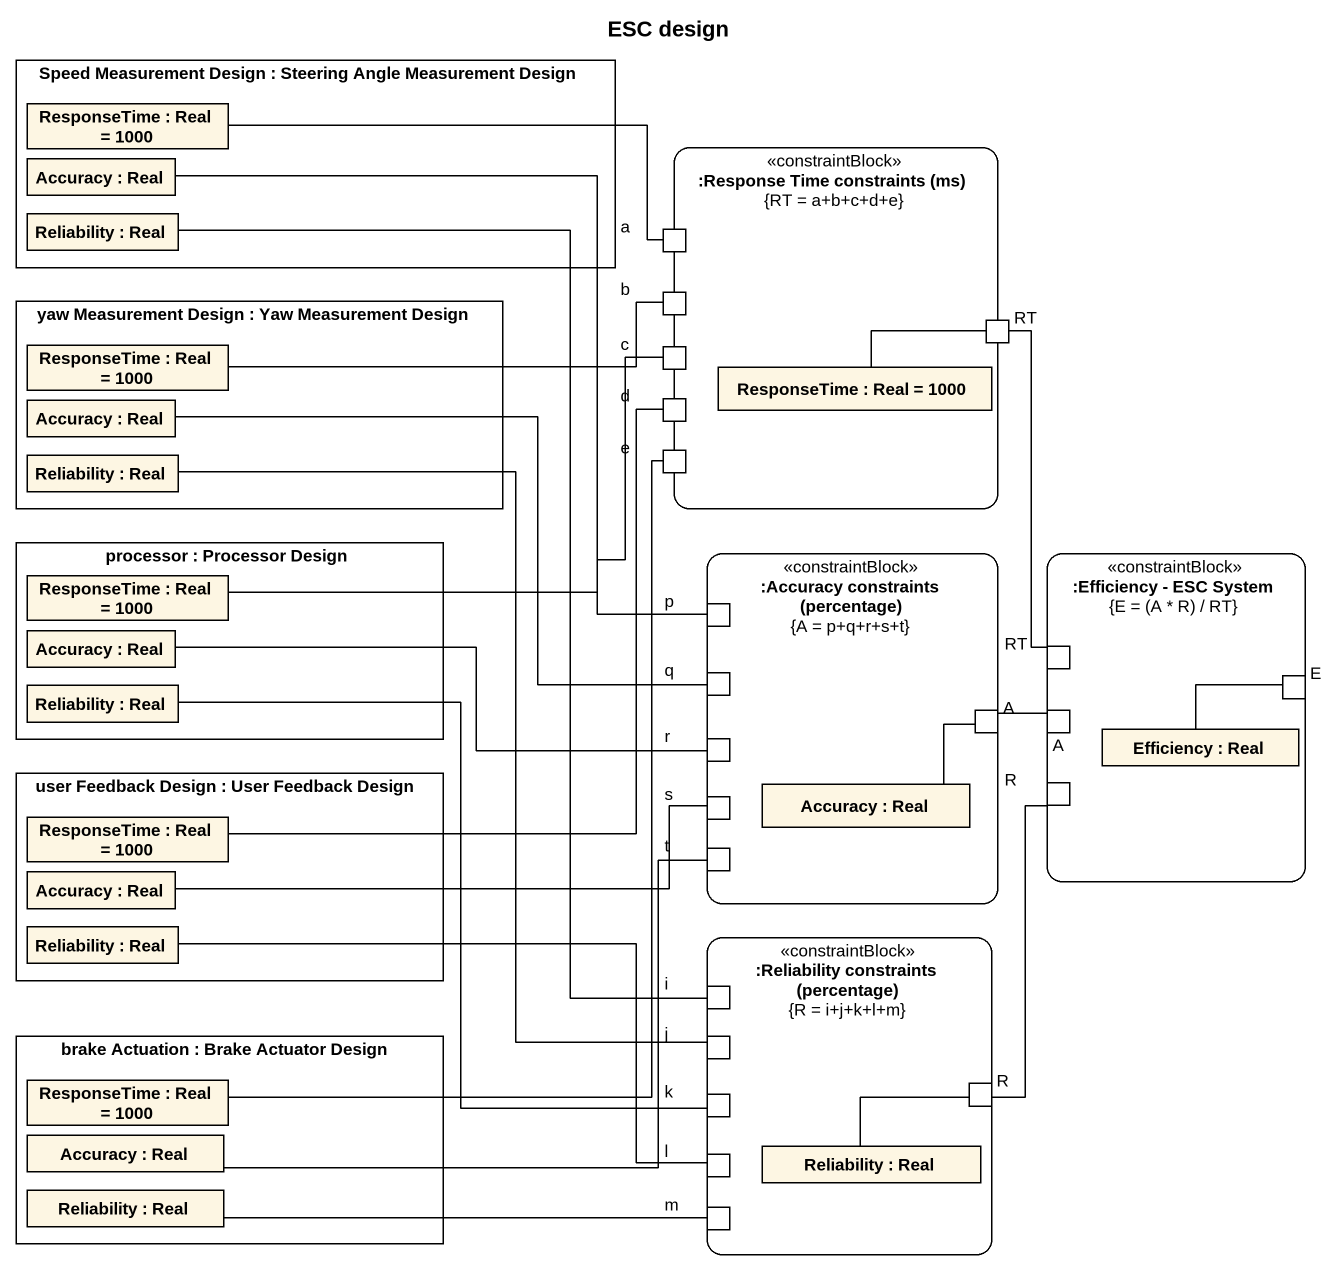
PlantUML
@startuml
title ESC design
rectangle "Speed Measurement Design : Steering Angle Measurement Design" as Speed_Measurement_Design {
  rectangle "ResponseTime : Real = 1000" as ResponseTime
  rectangle "Accuracy : Real" as Accuracy
  rectangle "Reliability : Real" as Reliability
}
rectangle ":Response Time constraints (ms)\n{RT = a+b+c+d+e}" as Response_Time_constraints_ms <<constraintBlock>> {
  port a
  port b
  port RT
  port c
  rectangle "ResponseTime : Real = 1000" as ResponseTime_3
  port e
  port d
}
rectangle "yaw Measurement Design : Yaw Measurement Design" as yaw_Measurement_Design {
  rectangle "ResponseTime : Real = 1000" as ResponseTime_2
  rectangle "Accuracy : Real" as Accuracy_2
  rectangle "Reliability : Real" as Reliability_2
}
rectangle "processor : Processor Design" as processor {
  rectangle "ResponseTime : Real = 1000" as ResponseTime_4
  rectangle "Accuracy : Real" as Accuracy_3
  rectangle "Reliability : Real" as Reliability_3
}
rectangle ":Accuracy constraints (percentage)\n{A = p+q+r+s+t}" as Accuracy_constraints <<constraintBlock>> {
  port p
  port q
  port r
  port A
  port s
  rectangle "Accuracy : Real" as Accuracy_4
  port t
}
rectangle ":Efficiency - ESC System\n{E = (A * R) / RT}" as Efficiency_ESC_System <<constraintBlock>> {
  port "RT" as RT_2
  port "A" as A_2
  rectangle "Efficiency : Real" as Efficiency
  port E
  port R
}
rectangle "user Feedback Design : User Feedback Design" as user_Feedback_Design {
  rectangle "ResponseTime : Real = 1000" as ResponseTime_5
  rectangle "Accuracy : Real" as Accuracy_5
  rectangle "Reliability : Real" as Reliability_4
}
rectangle ":Reliability constraints (percentage)\n{R = i+j+k+l+m}" as Reliability_constraints <<constraintBlock>> {
  port i
  port j
  port k
  port "R" as R_2
  port l
  rectangle "Reliability : Real" as Reliability_5
  port m
}
rectangle "brake Actuation : Brake Actuator Design" as brake_Actuation {
  rectangle "ResponseTime : Real = 1000" as ResponseTime_6
  rectangle "Accuracy : Real" as Accuracy_6
  rectangle "Reliability : Real" as Reliability_6
}
ResponseTime -right- a
Accuracy -- p
Reliability -- i
RT -left- ResponseTime_3
RT -- RT_2
ResponseTime_2 -right- b
Accuracy_2 -right- q
Reliability_2 -- j
ResponseTime_4 -right- c
Accuracy_3 -right- r
Reliability_3 -- k
A -right- A_2
Efficiency -up- E
Accuracy_4 -up- A
ResponseTime_5 -up- d
Accuracy_5 -right- s
Reliability_4 -right- l
ResponseTime_6 -up- e
R_2 -up- R
Accuracy_6 -right- t
Reliability_5 -up- R_2
Reliability_6 -right- m
@enduml
